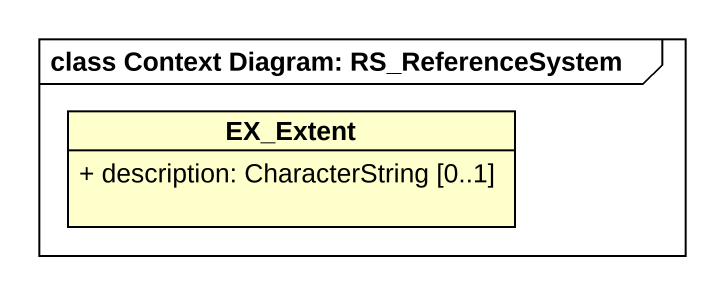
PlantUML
@startuml
mainframe class Context Diagram: RS_ReferenceSystem
hide circle
hide empty members
skinparam classAttributeIconSize 0
class EX_Extent {
  + description: CharacterString [0..1]
}
@enduml
